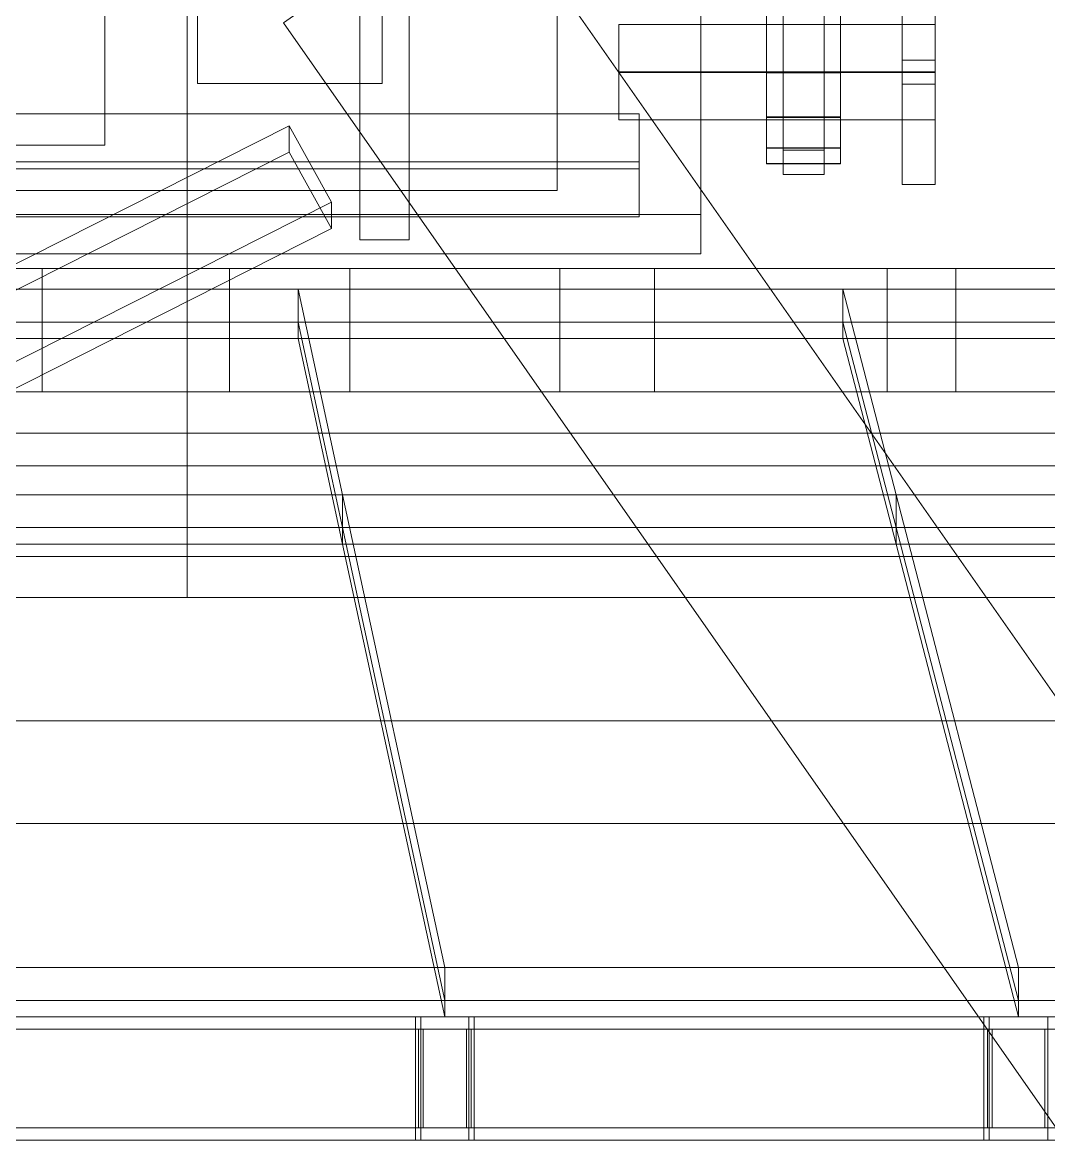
# Model space of a CAD drawing. Header units: millimetres. Extents: x -2500 to 58855, y -53268 to 6837.
# Drawn here: x 609.9 to 859.6, y -33142.4 to -32870.1 of the extents above; entities that cross this region are included whole.
import ezdxf

# ---------------------------------------------------------------- set-up
doc = ezdxf.new("R2010")
doc.units = ezdxf.units.MM
for name, color, linetype, lineweight in [('frontal_C02', 7, 'Continuous', 0), ('frontal_secador', 7, 'Continuous', 0), ('frontal_tolva', 7, 'Continuous', 0)]:
    doc.layers.add(name, color=color, linetype=linetype, lineweight=lineweight)

msp = doc.modelspace()

# ---------------------------------------------------------------- linework, layer by layer
at = {"layer": 'frontal_C02'}
for p, q in [((775, -32694.711), (775, -32916.833)), ((824, -32700.334), (824, -32909.545)), ((832, -32909.545), (832, -32700.334)), ((775, -32926.396), (775, -32704.274)), ((795, -32774.664), (795, -32901.163)), ((805, -32901.163), (805, -32774.664)), ((795, -32780.616), (795, -32907.115)), ((805, -32780.616), (805, -32907.115)), ((824, -32879.289), (824, -32793.219)), ((832, -32793.219), (832, -32879.289)), ((824, -32799.064), (824, -32885.135)), ((832, -32885.135), (832, -32799.064)), ((824, -32822.725), (824, -32909.545)), ((832, -32822.725), (832, -32909.545)), ((740, -32910.987), (740, -32851.694)), ((740, -32910.987), (740, -32852.534)), ((791, -32868.218), (791, -32882.109)), ((791, -32882.372), (791, -32868.539)), ((809, -32882.109), (809, -32868.218)), ((809, -32868.539), (809, -32882.372)), ((755, -32882.319), (755, -32870.629)), ((755, -32870.629), (832, -32870.629)), ((755, -32882.105), (755, -32870.629)), ((832, -32870.629), (832, -32882.319)), ((832, -32870.629), (832, -32882.105)), ((832, -32879.289), (824, -32879.289)), ((824, -32879.289), (824, -32885.135)), ((832, -32885.135), (832, -32879.289)), ((832, -32882.105), (755, -32882.105)), ((755, -32882.105), (755, -32893.795)), ((832, -32882.319), (755, -32882.319)), ((755, -32882.319), (755, -32893.795)), ((791, -32882.109), (791, -32893.034)), ((791, -32882.109), (809, -32882.109)), ((791, -32893.229), (791, -32882.372)), ((791, -32882.372), (809, -32882.372)), ((809, -32893.034), (809, -32882.109)), ((809, -32882.372), (809, -32893.229)), ((832, -32893.795), (832, -32882.105)), ((832, -32893.795), (832, -32882.319)), ((824, -32885.135), (832, -32885.135)), ((415, -32892.334), (760, -32892.334)), ((755, -32893.795), (832, -32893.795)), ((760, -32892.334), (760, -32904.025)), ((760, -32892.334), (760, -32905.723)), ((791, -32893.034), (791, -32900.573)), ((791, -32893.034), (809, -32893.034)), ((791, -32900.693), (791, -32893.229)), ((791, -32893.229), (809, -32893.229)), ((809, -32900.573), (809, -32893.034)), ((809, -32893.229), (809, -32900.693)), ((424.864, -33021.462), (674.864, -32895.225)), ((674.864, -32901.655), (674.864, -32895.225)), ((674.864, -32895.225), (685.136, -32913.83)), ((674.864, -32901.655), (424.864, -33027.892)), ((685.136, -32920.26), (674.864, -32901.655)), ((791, -32900.573), (791, -32904.437)), ((791, -32900.573), (809, -32900.573)), ((791, -32904.478), (791, -32900.693)), ((791, -32900.693), (809, -32900.693)), ((805, -32901.163), (795, -32901.163)), ((795, -32901.163), (795, -32907.115)), ((805, -32907.115), (805, -32901.163)), ((809, -32904.437), (809, -32900.573)), ((809, -32900.693), (809, -32904.478)), ((760, -32904.025), (415, -32904.025)), ((760, -32917.413), (760, -32904.025)), ((791, -32904.437), (791, -32904.478)), ((791, -32904.437), (809, -32904.437)), ((791, -32904.478), (809, -32904.478)), ((809, -32904.478), (809, -32904.437)), ((760, -32905.723), (415, -32905.723)), ((760, -32917.413), (760, -32905.723)), ((795, -32907.115), (805, -32907.115)), ((824, -32909.545), (832, -32909.545)), ((520, -32910.987), (740, -32910.987)), ((435.136, -33040.067), (685.136, -32913.83)), ((685.136, -32913.83), (685.136, -32920.26)), ((415, -32917.413), (760, -32917.413)), ((775, -32916.833), (485, -32916.833)), ((775, -32926.396), (775, -32916.833)), ((435.136, -33046.497), (685.136, -32920.26)), ((485, -32926.396), (775, -32926.396))]:
    msp.add_line(p, q, dxfattribs=at)
at = {"layer": 'frontal_secador'}
for p, q in [((652.5, -32625), (652.5, -32885)), ((697.5, -32885), (697.5, -32625)), ((652.5, -32835), (652.5, -32885)), ((697.5, -32885), (697.5, -32835)), ((630, -32900), (630, -32850)), ((650, -33010), (650, -32860)), ((652.5, -32885), (697.5, -32885)), ((280, -32900), (630, -32900)), ((614.729, -32930), (539.272, -32930)), ((579.253, -32930), (660.304, -32930)), ((660.304, -32930), (614.729, -32930)), ((614.729, -32960), (614.729, -32930)), ((689.557, -32930), (614.729, -32930)), ((660.304, -32960), (660.304, -32930)), ((660.304, -32930), (740.68, -32930)), ((740.68, -32930), (689.557, -32930)), ((689.557, -32960), (689.557, -32930)), ((763.679, -32930), (689.557, -32930)), ((740.68, -32960), (740.68, -32930)), ((740.68, -32930), (820.297, -32930)), ((820.297, -32930), (763.679, -32930)), ((763.679, -32960), (763.679, -32930)), ((837.019, -32930), (763.679, -32930)), ((820.297, -32960), (820.297, -32930)), ((820.297, -32930), (899.074, -32930)), ((899.074, -32930), (837.019, -32930)), ((837.019, -32960), (837.019, -32930)), ((909.502, -32930), (837.019, -32930)), ((676.998, -32935), (543.152, -32935)), ((687.82, -32985), (676.998, -32935)), ((676.998, -32935), (676.998, -32943)), ((809.557, -32935), (676.998, -32935)), ((822.497, -32985), (809.557, -32935)), ((809.557, -32935), (809.557, -32943)), ((940.574, -32935), (809.557, -32935)), ((543.152, -32943), (676.998, -32943)), ((676.998, -32943), (687.82, -32993)), ((676.998, -32943), (676.998, -32947)), ((676.998, -32943), (809.557, -32943)), ((809.557, -32943), (822.497, -32993)), ((809.557, -32943), (809.557, -32947)), ((809.557, -32943), (940.574, -32943)), ((543.152, -32947), (676.998, -32947)), ((676.998, -32947), (687.82, -32997)), ((676.998, -32947), (809.557, -32947)), ((809.557, -32947), (822.497, -32997)), ((809.557, -32947), (940.574, -32947)), ((-1700, -32960), (1700, -32960)), ((539.272, -32960), (614.729, -32960)), ((660.304, -32960), (579.253, -32960)), ((614.729, -32960), (660.304, -32960)), ((614.729, -32960), (689.557, -32960)), ((740.68, -32960), (660.304, -32960)), ((689.557, -32960), (740.68, -32960)), ((689.557, -32960), (763.679, -32960)), ((820.297, -32960), (740.68, -32960)), ((763.679, -32960), (820.297, -32960)), ((763.679, -32960), (837.019, -32960)), ((899.074, -32960), (820.297, -32960)), ((837.019, -32960), (899.074, -32960)), ((837.019, -32960), (909.502, -32960)), ((-1250, -32970), (1250, -32970)), ((-1250, -32978), (1250, -32978)), ((551.834, -32985), (687.82, -32985)), ((687.82, -32985), (687.82, -32993)), ((712.711, -33100), (687.82, -32985)), ((687.82, -32985), (822.497, -32985)), ((822.497, -32985), (822.497, -32993)), ((852.262, -33100), (822.497, -32985)), ((822.497, -32985), (955.609, -32985)), ((687.82, -32993), (551.834, -32993)), ((687.82, -32993), (687.82, -32997)), ((687.82, -32993), (712.711, -33108)), ((822.497, -32993), (687.82, -32993)), ((822.497, -32993), (822.497, -32997)), ((822.497, -32993), (852.262, -33108)), ((955.609, -32993), (822.497, -32993)), ((687.82, -32997), (551.834, -32997)), ((687.82, -32997), (712.711, -33112)), ((822.497, -32997), (687.82, -32997)), ((822.497, -32997), (852.262, -33112)), ((955.609, -32997), (822.497, -32997)), ((-1700, -33000), (1700, -33000)), ((-1375, -33000), (1375, -33000)), ((-1700, -33010), (1700, -33010)), ((650, -33010), (1700, -33010)), ((-1375, -33040), (1375, -33040)), ((-1375, -33065), (1375, -33065)), ((571.804, -33100), (712.711, -33100)), ((712.711, -33100), (712.711, -33108)), ((712.711, -33100), (852.262, -33100)), ((852.262, -33100), (852.262, -33108)), ((852.262, -33100), (990.19, -33100)), ((712.711, -33108), (571.804, -33108)), ((712.711, -33108), (712.711, -33112)), ((852.262, -33108), (712.711, -33108)), ((852.262, -33108), (852.262, -33112)), ((990.19, -33108), (852.262, -33108)), ((565.951, -33112), (706.858, -33112)), ((712.711, -33112), (571.804, -33112)), ((577.656, -33112), (718.564, -33112)), ((719.842, -33112), (705.58, -33112)), ((705.58, -33112), (705.58, -33115)), ((705.58, -33112), (845.131, -33112)), ((706.858, -33115), (706.858, -33112)), ((706.858, -33112), (718.564, -33112)), ((852.262, -33112), (712.711, -33112)), ((718.564, -33112), (718.564, -33115)), ((719.842, -33115), (719.842, -33112)), ((719.842, -33112), (859.392, -33112)), ((860.657, -33112), (843.867, -33112)), ((843.867, -33112), (843.867, -33115)), ((843.867, -33112), (981.795, -33112)), ((845.131, -33115), (845.131, -33112)), ((845.131, -33112), (859.392, -33112)), ((990.19, -33112), (852.262, -33112)), ((859.392, -33112), (859.392, -33115)), ((565.951, -33115), (706.858, -33115)), ((566.536, -33115), (707.444, -33115)), ((577.071, -33115), (717.978, -33115)), ((718.564, -33115), (577.656, -33115)), ((705.58, -33115), (719.842, -33115)), ((705.58, -33115), (845.131, -33115)), ((706.293, -33115), (705.58, -33115)), ((705.58, -33115), (705.58, -33139)), ((706.293, -33139), (706.293, -33115)), ((706.293, -33115), (845.844, -33115)), ((718.564, -33115), (706.858, -33115)), ((706.858, -33139), (706.858, -33115)), ((706.858, -33115), (707.444, -33115)), ((707.444, -33115), (707.444, -33139)), ((717.978, -33139), (717.978, -33115)), ((717.978, -33115), (718.564, -33115)), ((718.564, -33115), (718.564, -33139)), ((719.842, -33115), (719.129, -33115)), ((719.129, -33115), (719.129, -33139)), ((719.129, -33115), (858.679, -33115)), ((859.392, -33115), (719.842, -33115)), ((719.842, -33139), (719.842, -33115)), ((843.867, -33115), (860.657, -33115)), ((843.867, -33115), (981.795, -33115)), ((844.706, -33115), (843.867, -33115)), ((843.867, -33115), (843.867, -33139)), ((844.706, -33139), (844.706, -33115)), ((844.706, -33115), (982.635, -33115)), ((859.392, -33115), (845.131, -33115)), ((845.131, -33139), (845.131, -33115)), ((845.131, -33115), (845.844, -33115)), ((845.844, -33115), (845.844, -33139)), ((858.679, -33139), (858.679, -33115)), ((858.679, -33115), (859.392, -33115)), ((859.392, -33115), (859.392, -33139)), ((565.951, -33139), (706.858, -33139)), ((707.444, -33139), (566.536, -33139)), ((577.071, -33139), (717.978, -33139)), ((577.656, -33139), (718.564, -33139)), ((719.842, -33139), (705.58, -33139)), ((705.58, -33139), (705.58, -33142)), ((705.58, -33139), (845.131, -33139)), ((705.58, -33139), (706.293, -33139)), ((845.844, -33139), (706.293, -33139)), ((706.858, -33142), (706.858, -33139)), ((706.858, -33139), (718.564, -33139)), ((707.444, -33139), (706.858, -33139)), ((718.564, -33139), (717.978, -33139)), ((718.564, -33139), (718.564, -33142)), ((719.129, -33139), (719.842, -33139)), ((719.129, -33139), (858.679, -33139)), ((719.842, -33142), (719.842, -33139)), ((719.842, -33139), (859.392, -33139)), ((860.657, -33139), (843.867, -33139)), ((843.867, -33139), (843.867, -33142)), ((843.867, -33139), (981.795, -33139)), ((843.867, -33139), (844.706, -33139)), ((982.635, -33139), (844.706, -33139)), ((845.131, -33142), (845.131, -33139)), ((845.131, -33139), (859.392, -33139)), ((845.844, -33139), (845.131, -33139)), ((859.392, -33139), (858.679, -33139)), ((859.392, -33139), (859.392, -33142)), ((565.951, -33142), (706.858, -33142)), ((718.564, -33142), (577.656, -33142)), ((705.58, -33142), (719.842, -33142)), ((705.58, -33142), (845.131, -33142)), ((718.564, -33142), (706.858, -33142)), ((859.392, -33142), (719.842, -33142)), ((843.867, -33142), (860.657, -33142)), ((843.867, -33142), (981.795, -33142)), ((859.392, -33142), (845.131, -33142))]:
    msp.add_line(p, q, dxfattribs=at)
at = {"layer": 'frontal_tolva'}
for p, q in [((692, -32923), (692, -32783)), ((704, -32923), (704, -32783)), ((673.416, -32870.194), (722.584, -32835.806)), ((1769.584, -34332.806), (722.584, -32835.806)), ((1720.416, -34367.194), (673.416, -32870.194)), ((692, -32923), (704, -32923))]:
    msp.add_line(p, q, dxfattribs=at)

doc.saveas('drawing.dxf')
